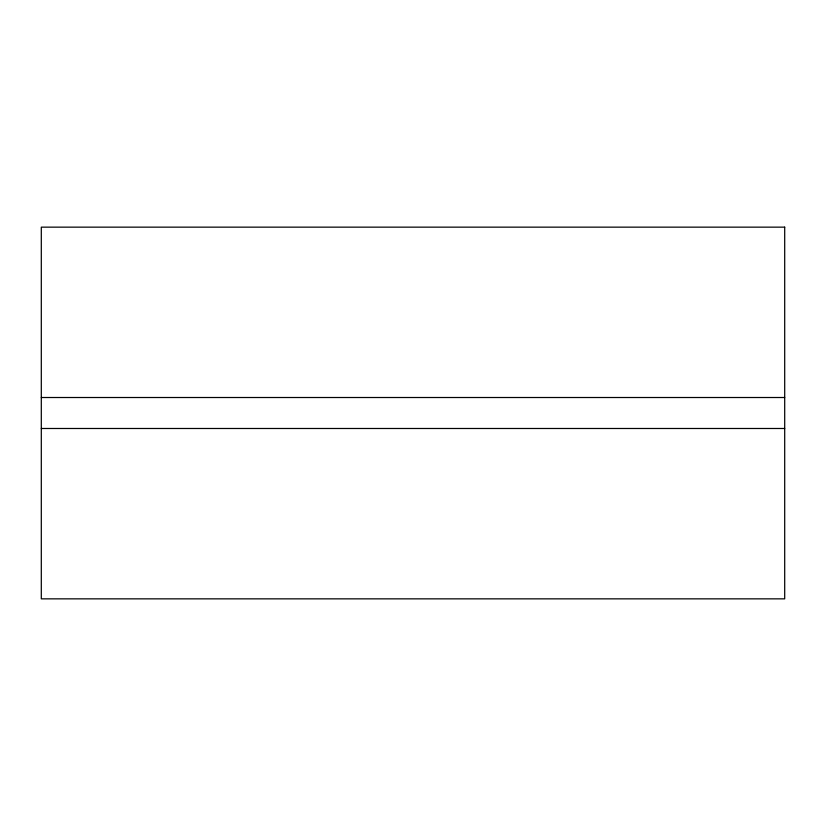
<?xml version="1.0" encoding="UTF-8"?>
<svg xmlns="http://www.w3.org/2000/svg" width="826" height="826" viewBox="0 0 826 826"><rect width="100%" height="100%" fill="white"/><g stroke="black" fill="none" stroke-linecap="round" stroke-linejoin="round"><path stroke-width="1.24" d="M41.3 397.512L784.7 397.512M41.3 428.488L784.7 428.488M784.7 227.15L41.3 227.15L41.3 598.85L784.7 598.85L784.7 227.15"/></g></svg>
